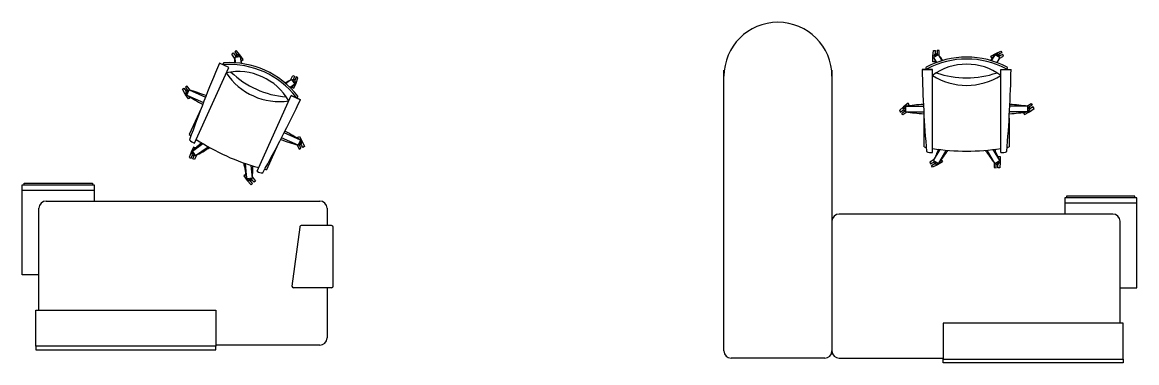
# Model space of a CAD drawing. Header units: millimetres. Extents: x 10079 to 35171, y 5151 to 19853.
# Drawn here: x 10519 to 16709, y 17955 to 19845 of the extents above; entities that cross this region are included whole.
import ezdxf

# ---------------------------------------------------------------- set-up
doc = ezdxf.new("R2010")
doc.units = ezdxf.units.MM

msp = doc.modelspace()

# ---------------------------------------------------------------- linework, layer by layer
at = {"color": 18, "linetype": 'ByBlock', "lineweight": -2, "true_color": 0x000000}
for p, q in [((11707.2, 19688.3), (11698.9, 19681.8)), ((11727.9, 19664.6), (11707.2, 19688.3)), ((15577, 19658.2), (15580, 19689.6)), ((15580, 19689.6), (15590.5, 19689.2)), ((15590.5, 19689.2), (15590, 19678.7)), ((15601, 19688.7), (15600.5, 19678.2)), ((15611.5, 19688.2), (15601, 19688.7)), ((15611.6, 19660.6), (15611.5, 19688.2)), ((15925.9, 19672.8), (15954.6, 19685.9)), ((15954.6, 19685.9), (15959.5, 19676.6)), ((11682.5, 19668.8), (11690.7, 19675.3)), ((11698.5, 19646.3), (11682.5, 19668.8)), ((11690.7, 19675.3), (11697.2, 19667.1)), ((11697.2, 19667.1), (11703.5, 19659.1)), ((11698.7, 19652.3), (11730, 19655.4)), ((11698.7, 19652.3), (11701.9, 19620.4)), ((11698.9, 19681.8), (11705.4, 19673.6)), ((11705.4, 19673.6), (11711.7, 19665.6)), ((11746.3, 19638.9), (11727.9, 19664.6)), ((11730, 19655.4), (11733.9, 19617.2)), ((11734.2, 19637.2), (11738, 19632.4)), ((11738, 19632.4), (11746.3, 19638.9)), ((15577.1, 19626.7), (15577, 19658.2)), ((15587.6, 19626.2), (15577.1, 19626.7)), ((15608, 19665.3), (15580.7, 19649.6)), ((15580.7, 19649.6), (15596.7, 19621.9)), ((15587.9, 19632.4), (15587.6, 19626.2)), ((15590, 19678.7), (15589.6, 19668.5)), ((15600.5, 19678.2), (15600.1, 19668.1)), ((15608, 19665.3), (15627.2, 19632)), ((15898.7, 19657), (15925.9, 19672.8)), ((15903.5, 19647.6), (15898.7, 19657)), ((15920.3, 19665.3), (15901, 19632)), ((15909, 19650.5), (15903.5, 19647.6)), ((15947.6, 19649.6), (15920.3, 19665.3)), ((15947.6, 19649.6), (15931.5, 19621.9)), ((15950.1, 19671.8), (15941.1, 19667.1)), ((15945.2, 19644), (15969.1, 19658)), ((15955, 19662.4), (15946, 19657.8)), ((15959.5, 19676.6), (15950.1, 19671.8)), ((15964.3, 19667.3), (15955, 19662.4)), ((15969.1, 19658), (15964.3, 19667.3)), ((11475.8, 19174.5), (11665.4, 19595.2)), ((11665.4, 19595.2), (11614, 19618.4)), ((14416, 18020.2), (14416, 19580.2)), ((15016, 19580.2), (15016, 18020.2)), ((15573.8, 19583.9), (15517.4, 19583.9)), ((15517.4, 19583.9), (15573.8, 19583.9)), ((15573.8, 19122.4), (15573.8, 19583.9)), ((15954.4, 19122.4), (15954.4, 19583.9)), ((15954.4, 19583.9), (16010.9, 19583.9)), ((12014.8, 19527.1), (11983.5, 19504.6)), ((12033.2, 19501.5), (12007.2, 19482.8)), ((12009.5, 19524.3), (12020.9, 19549.4)), ((12014.8, 19527.1), (12033.2, 19501.5)), ((12020.9, 19549.4), (12030.7, 19545.5)), ((12026.8, 19535.8), (12023.1, 19526.4)), ((12030.7, 19545.5), (12026.8, 19535.8)), ((12027, 19479.2), (12040.1, 19507.9)), ((12036.6, 19531.9), (12032.8, 19522.5)), ((12040.5, 19541.7), (12036.6, 19531.9)), ((12040.1, 19507.9), (12050.2, 19537.8)), ((12050.2, 19537.8), (12040.5, 19541.7)), ((11408.3, 19473.3), (11417.1, 19479)), ((11424.2, 19446), (11408.3, 19473.3)), ((11417.1, 19479), (11422.9, 19470.2)), ((11422.9, 19470.2), (11428.4, 19461.7)), ((11442.7, 19420.5), (11424.2, 19446)), ((11434.7, 19490.5), (11425.9, 19484.7)), ((11425.9, 19484.7), (11431.6, 19475.9)), ((11431.6, 19475.9), (11437.2, 19467.4)), ((11432.3, 19441.1), (11445.2, 19469.8)), ((11432.3, 19441.1), (11524.7, 19399.5)), ((11450.9, 19468.1), (11434.7, 19490.5)), ((11445.2, 19469.8), (11536.1, 19428.8)), ((11822.8, 19018.1), (12012.4, 19438.8)), ((12012.4, 19438.8), (12063.9, 19415.6)), ((12063.9, 19415.6), (12012.4, 19438.8)), ((12019.5, 19488.8), (12017.2, 19483.1)), ((12017.2, 19483.1), (12027, 19479.2)), ((11451.5, 19426.2), (11442.7, 19420.5)), ((11448.2, 19431.4), (11451.5, 19426.2)), ((15413.4, 19376.6), (15390.3, 19355.1)), ((15438.5, 19395.7), (15413.4, 19376.6)), ((15424.5, 19379.1), (15424.5, 19347.6)), ((15424.5, 19379.1), (15524.3, 19379.1)), ((15437, 19380.7), (15437.2, 19380.9)), ((15437.2, 19380.9), (15445.2, 19387.7)), ((15445.2, 19387.7), (15438.5, 19395.7)), ((16103.7, 19379.1), (16003.9, 19379.1)), ((16097.8, 19379.9), (16121.7, 19393.6)), ((16103.7, 19347.6), (16103.7, 19379.1)), ((16118.6, 19379.1), (16110, 19373.6)), ((16127.4, 19384.8), (16118.6, 19379.1)), ((16121.7, 19393.6), (16127.4, 19384.8)), ((16133.1, 19375.9), (16124.2, 19370.3)), ((16138.7, 19367.1), (16133.1, 19375.9)), ((11512.1, 19366.8), (11446.7, 19221.6)), ((15390.3, 19355.1), (15397.1, 19347.1)), ((15397.1, 19347.1), (15405.1, 19353.8)), ((15403.8, 19339), (15411.9, 19345.8)), ((15410.6, 19331), (15403.8, 19339)), ((15405.1, 19353.8), (15412.8, 19360.4)), ((15431.3, 19346.7), (15410.6, 19331)), ((15411.9, 19345.8), (15419.6, 19352.3)), ((15424.5, 19347.6), (15525.9, 19347.6)), ((15527.9, 19153.4), (15527.9, 19312.6)), ((16000.4, 19312.6), (16000.4, 19153.4)), ((16103.7, 19347.6), (16002.3, 19347.6)), ((16085.2, 19345.3), (16080, 19342)), ((16080, 19342), (16085.7, 19333.1)), ((16085.7, 19333.1), (16113, 19348.8)), ((16113, 19348.8), (16138.7, 19367.1)), ((16124.2, 19370.3), (16115.7, 19364.8)), ((12051.5, 19162.1), (11959, 19203.7)), ((12064.4, 19190.8), (11973.5, 19231.8)), ((12049, 19207.1), (12058.5, 19211.7)), ((12053.6, 19197.6), (12049, 19207.1)), ((12064.4, 19190.8), (12051.5, 19162.1)), ((12053.7, 19197.3), (12053.6, 19197.6)), ((12058.5, 19211.7), (12073.5, 19183.9)), ((11469.7, 19152.7), (11456.6, 19124)), ((11463.5, 19130.4), (11521.5, 19172.1)), ((11481.9, 19104.8), (11463.5, 19130.4)), ((11479.4, 19148.8), (11469.7, 19152.7)), ((11477.2, 19143.1), (11479.4, 19148.8)), ((11481.9, 19104.8), (11551.1, 19154.6)), ((11877.4, 19027.4), (11942.9, 19172.7)), ((12045, 19164.1), (12057.4, 19141.2)), ((12057.4, 19141.2), (12066.8, 19145.8)), ((12062.3, 19155.2), (12057.9, 19164.4)), ((12066.8, 19145.8), (12062.3, 19155.2)), ((12071.8, 19159.8), (12067.4, 19168.9)), ((12076.3, 19150.3), (12071.8, 19159.8)), ((12073.5, 19183.9), (12085.8, 19154.9)), ((12085.8, 19154.9), (12076.3, 19150.3)), ((15580.7, 19077.1), (15616.4, 19139)), ((15608, 19061.4), (15650.6, 19135.2)), ((15920.3, 19061.4), (15877.6, 19135.2)), ((15947.6, 19077.1), (15911.9, 19139)), ((11456.6, 19124), (11446.4, 19094.1)), ((11446.4, 19094.1), (11456.2, 19090.2)), ((11456.2, 19090.2), (11460.1, 19100)), ((11460.1, 19100), (11463.8, 19109.4)), ((11466, 19086.4), (11469.8, 19096.1)), ((11475.7, 19082.5), (11466, 19086.4)), ((11469.8, 19096.1), (11473.6, 19105.6)), ((11487.2, 19107.7), (11475.7, 19082.5)), ((15583, 19082.7), (15559.1, 19068.8)), ((15559.1, 19068.8), (15563.9, 19059.4)), ((15573.3, 19064.3), (15582.3, 19068.9)), ((15580.7, 19077.1), (15608, 19061.4)), ((15629.5, 19069.8), (15602.3, 19053.9)), ((15619.2, 19076.3), (15624.7, 19079.1)), ((15624.7, 19079.1), (15629.5, 19069.8)), ((15916.6, 19066.2), (15916.7, 19038.5)), ((15920.3, 19061.4), (15947.6, 19077.1)), ((15940.3, 19094.3), (15940.6, 19100.5)), ((15940.6, 19100.5), (15951.1, 19100)), ((15951.2, 19068.5), (15948.2, 19037.1)), ((15951.1, 19100), (15951.2, 19068.5)), ((11766.6, 18976.5), (11758.1, 19061.3)), ((11798, 18979.7), (11790.8, 19050.7)), ((15563.9, 19059.4), (15573.3, 19064.3)), ((15568.8, 19050.1), (15578.1, 19054.9)), ((15573.6, 19040.8), (15568.8, 19050.1)), ((15602.3, 19053.9), (15573.6, 19040.8)), ((15578.1, 19054.9), (15587.1, 19059.6)), ((15916.7, 19038.5), (15927.2, 19038)), ((15927.2, 19038), (15927.7, 19048.5)), ((15927.7, 19048.5), (15928.2, 19058.7)), ((15937.7, 19037.6), (15938.2, 19048.1)), ((15948.2, 19037.1), (15937.7, 19037.6)), ((15938.2, 19048.1), (15938.7, 19058.2)), ((10519, 18942.4), (10529, 18942.4)), ((10519, 18442.4), (10519, 18942.4)), ((10519, 18942.4), (10919, 18942.4)), ((10529, 18942.4), (10529, 18952.4)), ((10529, 18952.4), (10909, 18952.4)), ((10909, 18952.4), (10909, 18942.4)), ((10919, 18942.4), (10919, 18852.5)), ((11758.6, 18999.5), (11750.4, 18993)), ((11750.4, 18993), (11768.7, 18967.3)), ((11762.5, 18994.7), (11758.6, 18999.5)), ((11798, 18979.7), (11766.6, 18976.5)), ((11768.7, 18967.3), (11789.5, 18943.6)), ((11791.2, 18958.3), (11784.9, 18966.3)), ((11789.5, 18943.6), (11797.7, 18950.1)), ((11797.7, 18950.1), (11791.2, 18958.3)), ((11799.5, 18964.9), (11793.2, 18972.8)), ((11798.1, 18985.7), (11814.2, 18963.1)), ((11806, 18956.6), (11799.5, 18964.9)), ((11814.2, 18963.1), (11806, 18956.6)), ((10519, 18912.4), (10919, 18912.4)), ((16698.7, 18880.1), (16318.7, 18880.1)), ((16318.7, 18880.1), (16318.7, 18870.1)), ((16698.7, 18870.1), (16698.7, 18880.1)), ((10651.7, 18852.5), (12171.7, 18852.5)), ((16708.7, 18870.1), (16308.7, 18870.1)), ((16308.7, 18870.1), (16308.7, 18780.2)), ((16708.7, 18840.1), (16308.7, 18840.1)), ((16708.7, 18870.1), (16698.7, 18870.1)), ((16708.7, 18370.1), (16708.7, 18870.1)), ((10611.7, 18247.2), (10611.7, 18812.5)), ((12211.7, 18812.5), (12211.7, 18716.6)), ((16576, 18780.2), (15056, 18780.2)), ((12059.6, 18707.9), (12016.5, 18380.2)), ((12134.3, 18716.6), (12068.2, 18716.6)), ((12237.2, 18716.6), (12134.3, 18716.6)), ((12245.8, 18380.2), (12245.8, 18707.9)), ((15016, 18740.2), (15016, 18644.2)), ((16616, 18174.8), (16616, 18740.2)), ((10611.7, 18442.4), (10519, 18442.4)), ((12025.1, 18371.6), (12134.3, 18371.6)), ((12134.3, 18371.6), (12237.2, 18371.6)), ((12211.7, 18371.6), (12211.7, 18092.5)), ((16616, 18370.1), (16708.7, 18370.1)), ((15016, 18299.2), (15016, 18020.2)), ((10593.6, 18047.2), (10593.6, 18247.2)), ((10593.6, 18247.2), (11593.6, 18247.2)), ((11593.6, 18247.2), (11593.6, 18047.2)), ((16634.1, 18174.8), (15634.1, 18174.8)), ((15634.1, 18174.8), (15634.1, 17974.8)), ((16634.1, 17974.8), (16634.1, 18174.8)), ((11593.6, 18047.2), (10593.6, 18047.2)), ((10593.6, 18047.2), (10593.6, 18027.2)), ((10593.6, 18027.2), (11593.6, 18027.2)), ((12171.7, 18052.5), (11593.6, 18052.5)), ((11593.6, 18027.2), (11593.6, 18047.2)), ((14976, 17980.2), (14456, 17980.2)), ((15056, 17980.2), (15634.1, 17980.2)), ((15634.1, 17954.8), (15634.1, 17974.8)), ((15634.1, 17974.8), (16634.1, 17974.8)), ((16634.1, 17954.8), (15634.1, 17954.8)), ((16634.1, 17974.8), (16634.1, 17954.8))]:
    msp.add_line(p, q, dxfattribs=at)
for centre, radius, start, end in [((14716, 19545.4), 300, 0, 180), ((13578.5, 19596.3), 1880.6, 178.29452, 179.25766), ((11714.4, 19653.8), 12.1, 5.7423, 185.7423), ((11714.4, 19653.8), 5.25, 5.7423, 185.7423), ((9899, 19226.3), 1880.6, 11.97416, 13.19007), ((15764.1, 19170.5), 481.4, 62.06863, 117.93137), ((15764.1, 19170.5), 470.9, 62.2928, 117.7072), ((17317.5, 20370.9), 1880.6, 202.55222, 203.51537), ((15594.3, 19657.5), 12.1, 30, 210), ((15594.3, 19657.5), 5.25, 30, 210), ((14114.9, 18521.8), 1880.6, 36.23187, 37.44778), ((17413.3, 18521.8), 1880.6, 142.55222, 143.76813), ((15933.9, 19657.5), 12.1, 330, 150), ((15933.9, 19657.5), 5.25, 330, 150), ((14210.7, 20370.9), 1880.6, 336.48463, 337.44778), ((17855.8, 16944.9), 6790.3, 156.81408, 160.66821), ((11639.6, 19615.4), 5.33, 104.43137, 282.81518), ((11669.1, 19140.1), 481.4, 37.81093, 93.67366), ((11669.1, 19140.1), 470.9, 38.0351, 93.44949), ((11717.8, 19248.1), 323.7, 29.73348, 101.75111), ((11947.5, 19757.9), 353, 213.12449, 278.36011), ((12028.5, 19937.6), 508.8, 226.38118, 265.10341), ((22306.5, 19710.9), 6790.3, 181.07178, 184.92591), ((15541.9, 19591.7), 5.33, 128.68908, 307.07289), ((15764.1, 19288.9), 323.7, 53.99118, 126.00882), ((15764.1, 20045.2), 508.8, 250.63888, 289.36112), ((15986.3, 19591.7), 5.33, 232.92711, 51.31092), ((9221.7, 19710.9), 6790.3, 355.07409, 358.92822), ((12906.2, 17871.2), 1880.6, 118.29452, 119.51043), ((10746, 20872.7), 1880.6, 312.22693, 313.19007), ((12024, 19514.3), 12.1, 305.7423, 125.7423), ((12024, 19514.3), 5.25, 305.7423, 125.7423), ((15764.1, 19848.1), 353, 237.38219, 302.61781), ((11438.7, 19455.5), 12.1, 65.7423, 245.7423), ((12420.6, 21041.1), 1880.6, 238.29452, 241.41725), ((11438.7, 19455.5), 5.25, 65.7423, 245.7423), ((10901.3, 17669.5), 1880.6, 70.14929, 73.19007), ((5926.4, 22320.7), 6790.3, 330.81638, 334.67052), ((12044.7, 19432.8), 5.33, 208.66941, 27.05322), ((15424.5, 19363.4), 12.1, 90, 270), ((15668.3, 17514.3), 1880.6, 94.40699, 97.44778), ((15859.9, 17514.3), 1880.6, 82.55222, 85.59301), ((16103.7, 19363.4), 12.1, 270, 90), ((15424.5, 19363.4), 5.25, 90, 270), ((15668.3, 21212.4), 1880.6, 262.55222, 265.67495), ((15859.9, 21212.4), 1880.6, 274.32505, 277.44778), ((16103.7, 19363.4), 5.25, 270, 90), ((12144.5, 20195.2), 1197.9, 234.36823, 234.92497), ((11485.2, 19218.3), 44.9, 214.73787, 257.90403), ((12144.5, 20195.2), 1197.9, 236.60206, 254.88253), ((12595.3, 20962.4), 1880.6, 250.06735, 253.19007), ((11076, 17590.8), 1880.6, 58.29452, 61.3353), ((11472.7, 19117.6), 12.1, 125.7423, 305.7423), ((12750.7, 17759.2), 1880.6, 131.09923, 133.19007), ((10590.5, 20760.8), 1880.6, 298.29452, 301.04195), ((12057.9, 19176.4), 12.1, 245.7423, 65.7423), ((12057.9, 19176.4), 5.25, 245.7423, 65.7423), ((15764.1, 20327.8), 1197.9, 258.62594, 259.18268), ((15564.4, 19166.3), 44.9, 238.99557, 282.16173), ((15764.1, 20327.8), 1197.9, 260.85977, 279.14023), ((17317.5, 18355.9), 1880.6, 155.35693, 157.44778), ((14114.9, 20204.9), 1880.6, 322.55222, 325.29966), ((17413.3, 20204.9), 1880.6, 214.70034, 217.44778), ((14210.7, 18355.9), 1880.6, 22.55222, 24.64307), ((15963.9, 19166.3), 44.9, 257.83827, 301.00443), ((15764.1, 20327.8), 1197.9, 280.81732, 281.37406), ((11472.7, 19117.6), 5.25, 125.7423, 305.7423), ((13597.7, 19405.6), 1880.6, 190.44264, 193.19007), ((15594.3, 19069.3), 12.1, 150, 330), ((15594.3, 19069.3), 5.25, 150, 330), ((15933.9, 19069.3), 12.1, 210, 30), ((15933.9, 19069.3), 5.25, 210, 30), ((9918.2, 19035.6), 1880.6, 358.29452, 0.38536), ((11849.5, 19054.2), 44.9, 233.58057, 276.74672), ((12144.5, 20195.2), 1197.9, 256.55962, 257.11636), ((11782.3, 18978.1), 12.1, 185.7423, 5.7423), ((11782.3, 18978.1), 5.25, 185.7423, 5.7423), ((10651.7, 18812.5), 40, 90, 180), ((12171.7, 18812.5), 40, 0, 90), ((15056, 18740.2), 40, 90, 180), ((16576, 18740.2), 40, 0, 90), ((12068.2, 18707.9), 8.61, 89.93648, 180.06352), ((12237.2, 18707.9), 8.62, 0, 90), ((12025.1, 18380.2), 8.62, 180, 270), ((12237.2, 18380.2), 8.62, 270, 0), ((12171.7, 18092.5), 40, 270, 0), ((14456, 18020.2), 40, 180, 270), ((14976, 18020.2), 40, 270, 0), ((15056, 18020.2), 40, 180, 270)]:
    msp.add_arc(centre, radius, start, end, dxfattribs=at)

doc.saveas('drawing.dxf')
